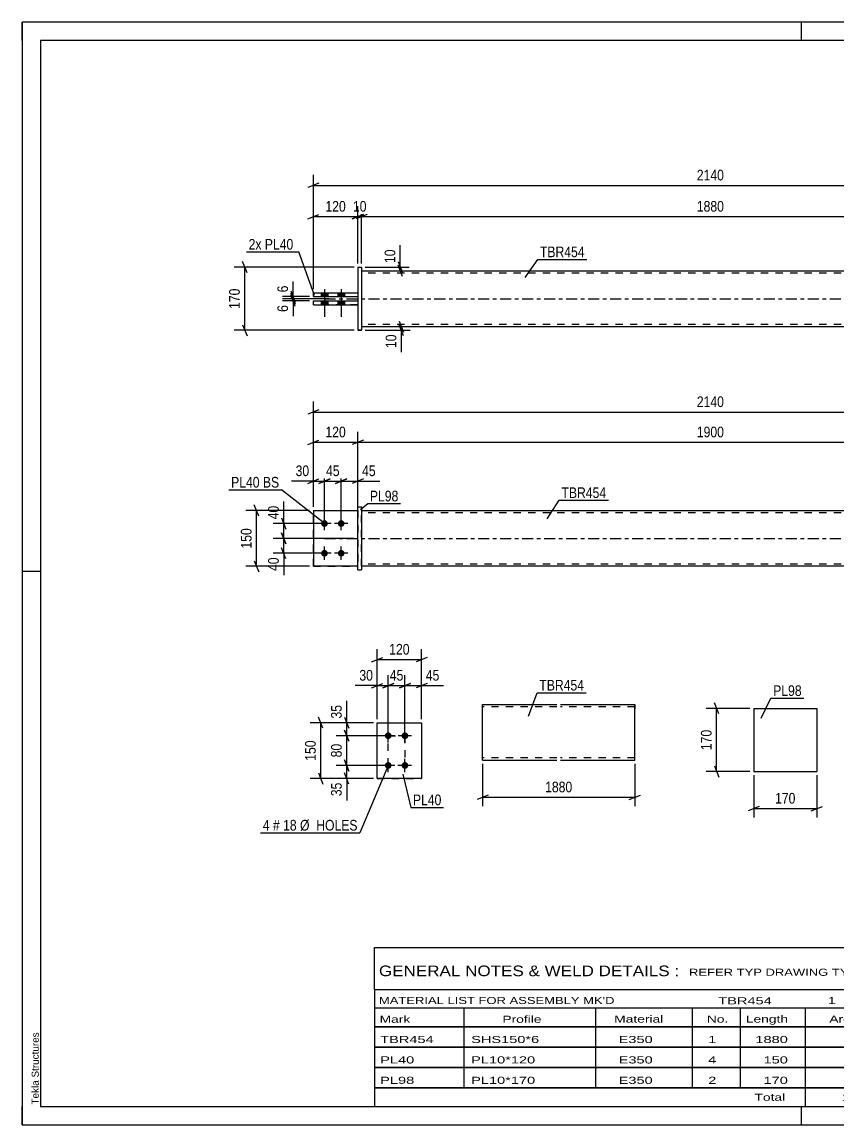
# Model space of a CAD drawing. Header units: millimetres. Extents: x 0 to 420, y 0 to 297.
# Drawn here: x 0 to 219.8, y 0 to 297 of the extents above; entities that cross this region are included whole.
import ezdxf

# ---------------------------------------------------------------- set-up
doc = ezdxf.new("R2010")
doc.units = ezdxf.units.MM
doc.linetypes.add('DXK_LINE_DOT2', pattern=[3.9198, 1.9599, -1.9599])
doc.linetypes.add('DXK_LINE_DOT3', pattern=[5.9187, 2.979, -0.9799, 0.9799, -0.9799])
doc.styles.add('Arial', font='ARIAL.TTF', dxfattribs={"height": 0.2})
doc.styles.add('Arial Narrow', font='ARIALN.TTF', dxfattribs={"height": 0.2})

# ---------------------------------------------------------------- blocks, each defined once
blk = doc.blocks.new('Unknown-580872413-1163')
at = {"color": 5, "linetype": 'Continuous'}
for p, q in [((420, 297), (0, 297)), ((0, 297), (0, 0)), ((0, 292), (0, 297)), ((210, 292), (210, 297)), ((415, 292), (5, 292)), ((5, 292), (5, 5)), ((5, 149), (0, 149)), ((0, 0), (0, 5)), ((5, 5), (415, 5)), ((210, 0), (210, 5)), ((0, 0), (420, 0))]:
    blk.add_line(p, q, dxfattribs=at)
at = {"color": 174, "linetype": 'Continuous', "style": 'Arial'}
blk.add_text('Tekla Structures', height=1.9102, rotation=90, dxfattribs=at).set_placement((4.5, 5.5))
blk = doc.blocks.new('Part-580872413-1796 - 1738')
at = {"color": 2, "linetype": 'Continuous'}
for p, q in [((78.48, 165.45), (90.48, 165.45)), ((78.48, 165.45), (78.48, 150.45)), ((90.48, 150.45), (78.48, 150.45)), ((78.48, 150.45), (78.48, 150.45))]:
    blk.add_line(p, q, dxfattribs=at)
at = {"color": 7, "linetype": 'DXK_LINE_DOT2'}
for p, q in [((78.48, 165.45), (90.48, 165.45)), ((90.48, 165.45), (90.48, 165.45)), ((90.48, 165.45), (90.48, 150.45)), ((78.48, 150.45), (90.48, 150.45))]:
    blk.add_line(p, q, dxfattribs=at)
blk = doc.blocks.new('Part-580872413-1791 - 1738')
at = {"color": 7, "linetype": 'DXK_LINE_DOT2'}
for p, q in [((78.48, 165.45), (90.48, 165.45)), ((78.48, 165.45), (90.48, 165.45)), ((78.48, 150.45), (78.48, 165.45)), ((90.48, 165.45), (90.48, 165.45)), ((90.48, 165.45), (90.48, 150.45)), ((78.48, 150.45), (90.48, 150.45)), ((90.48, 150.45), (78.48, 150.45)), ((78.48, 150.45), (78.48, 150.45))]:
    blk.add_line(p, q, dxfattribs=at)
blk = doc.blocks.new('Part-580872413-1801 - 1738')
at = {"color": 2, "linetype": 'Continuous'}
for p, q in [((90.48, 166.45), (91.48, 166.45)), ((90.48, 149.45), (90.48, 166.45)), ((91.48, 166.45), (91.48, 166.45)), ((91.48, 166.45), (91.48, 149.45)), ((90.48, 149.45), (91.48, 149.45))]:
    blk.add_line(p, q, dxfattribs=at)
at = {"color": 7, "linetype": 'DXK_LINE_DOT2'}
for p, q in [((90.48, 166.45), (91.48, 166.45)), ((90.48, 149.45), (91.48, 149.45))]:
    blk.add_line(p, q, dxfattribs=at)
blk = doc.blocks.new('Part-580872413-1806 - 1738')
at = {"color": 2, "linetype": 'Continuous'}
for p, q in [((91.48, 165.45), (279.44, 165.45)), ((279.44, 150.45), (91.48, 150.45))]:
    blk.add_line(p, q, dxfattribs=at)
at = {"color": 7, "linetype": 'DXK_LINE_DOT2'}
for p, q in [((91.48, 150.45), (91.48, 165.45)), ((279.44, 164.85), (91.48, 164.85)), ((279.44, 165.45), (279.44, 150.45)), ((279.44, 151.05), (91.48, 151.05))]:
    blk.add_line(p, q, dxfattribs=at)
at = {"color": 7, "linetype": 'DXK_LINE_DOT3'}
blk.add_line((81.48, 157.95), (289.44, 157.95), dxfattribs=at)
blk = doc.blocks.new('Bolt-580872413-1808 - 1738')
at = {"linetype": 'Continuous'}
for points in [[(81.48, 162.85), (81.67, 162.83), (81.84, 162.78), (82.01, 162.68), (82.15, 162.56), (82.26, 162.4), (82.33, 162.23), (82.37, 162.05), (82.37, 161.86), (82.33, 161.68), (82.26, 161.5), (82.15, 161.35), (82.01, 161.23), (81.84, 161.13), (81.67, 161.07), (81.48, 161.05), (81.29, 161.07), (81.11, 161.13), (80.95, 161.23), (80.81, 161.35), (80.7, 161.5), (80.62, 161.68), (80.58, 161.86), (80.58, 162.05), (80.62, 162.23), (80.7, 162.4), (80.81, 162.56), (80.95, 162.68), (81.11, 162.78), (81.29, 162.83)], [(85.98, 162.85), (86.17, 162.83), (86.34, 162.78), (86.51, 162.68), (86.65, 162.56), (86.76, 162.4), (86.83, 162.23), (86.87, 162.05), (86.87, 161.86), (86.83, 161.68), (86.76, 161.5), (86.65, 161.35), (86.51, 161.23), (86.34, 161.13), (86.17, 161.07), (85.98, 161.05), (85.79, 161.07), (85.61, 161.13), (85.45, 161.23), (85.31, 161.35), (85.2, 161.5), (85.12, 161.68), (85.08, 161.86), (85.08, 162.05), (85.12, 162.23), (85.2, 162.4), (85.31, 162.56), (85.45, 162.68), (85.61, 162.78), (85.79, 162.83)], [(81.48, 154.85), (81.67, 154.83), (81.84, 154.78), (82.01, 154.68), (82.15, 154.56), (82.26, 154.4), (82.33, 154.23), (82.37, 154.05), (82.37, 153.86), (82.33, 153.68), (82.26, 153.5), (82.15, 153.35), (82.01, 153.23), (81.84, 153.13), (81.67, 153.07), (81.48, 153.05), (81.29, 153.07), (81.11, 153.13), (80.95, 153.23), (80.81, 153.35), (80.7, 153.5), (80.62, 153.68), (80.58, 153.86), (80.58, 154.05), (80.62, 154.23), (80.7, 154.4), (80.81, 154.56), (80.95, 154.68), (81.11, 154.78), (81.29, 154.83)], [(85.98, 154.85), (86.17, 154.83), (86.34, 154.78), (86.51, 154.68), (86.65, 154.56), (86.76, 154.4), (86.83, 154.23), (86.87, 154.05), (86.87, 153.86), (86.83, 153.68), (86.76, 153.5), (86.65, 153.35), (86.51, 153.23), (86.34, 153.13), (86.17, 153.07), (85.98, 153.05), (85.79, 153.07), (85.61, 153.13), (85.45, 153.23), (85.31, 153.35), (85.2, 153.5), (85.12, 153.68), (85.08, 153.86), (85.08, 154.05), (85.12, 154.23), (85.2, 154.4), (85.31, 154.56), (85.45, 154.68), (85.61, 154.78), (85.79, 154.83)]]:
    blk.add_hatch(color=1, dxfattribs=at).paths.add_polyline_path(points)
at = {"color": 1, "linetype": 'Continuous'}
for p, q in [((81.48, 160.15), (81.48, 163.75)), ((85.98, 160.15), (85.98, 163.75)), ((83.28, 161.95), (79.68, 161.95)), ((87.78, 161.95), (84.18, 161.95)), ((81.48, 152.15), (81.48, 155.75)), ((85.98, 152.15), (85.98, 155.75)), ((83.28, 153.95), (79.68, 153.95)), ((87.78, 153.95), (84.18, 153.95))]:
    blk.add_line(p, q, dxfattribs=at)
blk = doc.blocks.new('Part-580872413-1398 - 1390')
at = {"color": 2, "linetype": 'Continuous'}
for p, q in [((90.48, 230.99), (91.48, 230.99)), ((90.48, 230.99), (90.48, 213.99)), ((91.48, 230.99), (91.48, 230.99)), ((91.48, 230.99), (91.48, 213.99)), ((91.48, 213.99), (90.48, 213.99)), ((90.48, 213.99), (90.48, 213.99))]:
    blk.add_line(p, q, dxfattribs=at)
at = {"color": 7, "linetype": 'DXK_LINE_DOT2'}
for p, q in [((90.48, 230.99), (91.48, 230.99)), ((91.48, 230.99), (91.48, 230.99)), ((90.48, 213.99), (91.48, 213.99))]:
    blk.add_line(p, q, dxfattribs=at)
blk = doc.blocks.new('Part-580872413-1424 - 1390')
at = {"color": 2, "linetype": 'Continuous'}
for p, q in [((78.48, 221.89), (90.48, 221.89)), ((78.48, 220.89), (78.48, 221.89)), ((78.48, 220.89), (90.48, 220.89)), ((78.48, 220.89), (78.48, 220.89))]:
    blk.add_line(p, q, dxfattribs=at)
at = {"color": 7, "linetype": 'DXK_LINE_DOT2'}
for p, q in [((78.48, 221.89), (90.48, 221.89)), ((90.48, 220.89), (78.48, 220.89)), ((90.48, 221.89), (90.48, 220.89))]:
    blk.add_line(p, q, dxfattribs=at)
blk = doc.blocks.new('Part-580872413-1429 - 1390')
at = {"color": 2, "linetype": 'Continuous'}
for p, q in [((78.48, 224.09), (90.48, 224.09)), ((78.48, 223.09), (78.48, 224.09)), ((78.48, 223.09), (90.48, 223.09)), ((78.48, 223.09), (78.48, 223.09))]:
    blk.add_line(p, q, dxfattribs=at)
at = {"color": 7, "linetype": 'DXK_LINE_DOT2'}
for p, q in [((78.48, 224.09), (90.48, 224.09)), ((78.48, 224.09), (78.48, 224.09)), ((78.48, 223.09), (90.48, 223.09)), ((90.48, 224.09), (90.48, 223.09))]:
    blk.add_line(p, q, dxfattribs=at)
blk = doc.blocks.new('Part-580872413-1450 - 1390')
at = {"color": 2, "linetype": 'Continuous'}
for p, q in [((91.48, 229.99), (279.44, 229.99)), ((91.48, 214.99), (279.44, 214.99))]:
    blk.add_line(p, q, dxfattribs=at)
at = {"color": 7, "linetype": 'DXK_LINE_DOT2'}
for p, q in [((91.48, 229.99), (91.48, 214.99)), ((279.44, 229.39), (91.48, 229.39)), ((279.44, 229.99), (279.44, 214.99)), ((279.44, 215.59), (91.48, 215.59))]:
    blk.add_line(p, q, dxfattribs=at)
at = {"color": 7, "linetype": 'DXK_LINE_DOT3'}
blk.add_line((81.48, 222.49), (289.44, 222.49), dxfattribs=at)
blk = doc.blocks.new('Bolt-580872413-1452 - 1390')
at = {"linetype": 'Continuous'}
for points in [[(80.58, 223.09), (82.38, 223.09), (82.38, 224.09), (80.58, 224.09)], [(80.58, 223.09), (82.38, 223.09), (82.38, 224.09), (80.58, 224.09)], [(85.08, 223.09), (86.88, 223.09), (86.88, 224.09), (85.08, 224.09)], [(85.08, 223.09), (86.88, 223.09), (86.88, 224.09), (85.08, 224.09)], [(80.58, 220.89), (82.38, 220.89), (82.38, 221.89), (80.58, 221.89)], [(80.58, 220.89), (82.38, 220.89), (82.38, 221.89), (80.58, 221.89)], [(85.08, 220.89), (86.88, 220.89), (86.88, 221.89), (85.08, 221.89)], [(85.08, 220.89), (86.88, 220.89), (86.88, 221.89), (85.08, 221.89)]]:
    blk.add_hatch(color=1, dxfattribs=at).paths.add_polyline_path(points)
at = {"color": 1, "linetype": 'Continuous'}
for p, q in [((80.58, 224.09), (80.58, 223.09)), ((80.58, 224.09), (80.58, 223.09)), ((81.48, 225.09), (81.48, 217.59)), ((81.48, 225.09), (81.48, 217.59)), ((82.38, 224.09), (82.38, 223.09)), ((82.38, 224.09), (82.38, 223.09)), ((85.08, 224.09), (85.08, 223.09)), ((85.08, 224.09), (85.08, 223.09)), ((85.98, 225.09), (85.98, 217.59)), ((85.98, 225.09), (85.98, 217.59)), ((86.88, 224.09), (86.88, 223.09)), ((86.88, 224.09), (86.88, 223.09)), ((80.58, 221.89), (80.58, 220.89)), ((80.58, 221.89), (80.58, 220.89)), ((82.38, 221.89), (82.38, 220.89)), ((82.38, 221.89), (82.38, 220.89)), ((85.08, 221.89), (85.08, 220.89)), ((85.08, 221.89), (85.08, 220.89)), ((86.88, 221.89), (86.88, 220.89)), ((86.88, 221.89), (86.88, 220.89))]:
    blk.add_line(p, q, dxfattribs=at)
blk = doc.blocks.new('Part-580872413-2130 - 2123')
at = {"color": 2, "linetype": 'Continuous'}
for p, q in [((95.66, 108.31), (107.66, 108.31)), ((95.66, 93.31), (95.66, 108.31)), ((107.66, 108.31), (107.66, 108.31)), ((107.66, 108.31), (107.66, 93.31)), ((107.66, 93.31), (95.66, 93.31)), ((95.66, 93.31), (95.66, 93.31))]:
    blk.add_line(p, q, dxfattribs=at)
at = {"color": 7, "linetype": 'DXK_LINE_DOT2'}
for p, q in [((95.66, 108.31), (107.66, 108.31)), ((95.66, 93.31), (107.66, 93.31)), ((95.66, 93.31), (95.66, 93.31))]:
    blk.add_line(p, q, dxfattribs=at)
blk = doc.blocks.new('Bolt-580872413-2163 - 2123')
at = {"linetype": 'Continuous'}
for points in [[(98.66, 103.91), (98.47, 103.93), (98.29, 103.99), (98.13, 104.09), (97.99, 104.21), (97.88, 104.36), (97.8, 104.54), (97.76, 104.72), (97.76, 104.91), (97.8, 105.09), (97.88, 105.26), (97.99, 105.42), (98.13, 105.54), (98.29, 105.64), (98.47, 105.69), (98.66, 105.71), (98.85, 105.69), (99.03, 105.64), (99.19, 105.54), (99.33, 105.42), (99.44, 105.26), (99.52, 105.09), (99.56, 104.91), (99.56, 104.72), (99.52, 104.54), (99.44, 104.36), (99.33, 104.21), (99.19, 104.09), (99.03, 103.99), (98.85, 103.93)], [(103.16, 103.91), (102.97, 103.93), (102.79, 103.99), (102.63, 104.09), (102.49, 104.21), (102.38, 104.36), (102.3, 104.54), (102.26, 104.72), (102.26, 104.91), (102.3, 105.09), (102.38, 105.26), (102.49, 105.42), (102.63, 105.54), (102.79, 105.64), (102.97, 105.69), (103.16, 105.71), (103.35, 105.69), (103.53, 105.64), (103.69, 105.54), (103.83, 105.42), (103.94, 105.26), (104.02, 105.09), (104.06, 104.91), (104.06, 104.72), (104.02, 104.54), (103.94, 104.36), (103.83, 104.21), (103.69, 104.09), (103.53, 103.99), (103.35, 103.93)], [(98.66, 95.91), (98.47, 95.93), (98.29, 95.99), (98.13, 96.09), (97.99, 96.21), (97.88, 96.36), (97.8, 96.54), (97.76, 96.72), (97.76, 96.91), (97.8, 97.09), (97.88, 97.26), (97.99, 97.42), (98.13, 97.54), (98.29, 97.64), (98.47, 97.69), (98.66, 97.71), (98.85, 97.69), (99.03, 97.64), (99.19, 97.54), (99.33, 97.42), (99.44, 97.26), (99.52, 97.09), (99.56, 96.91), (99.56, 96.72), (99.52, 96.54), (99.44, 96.36), (99.33, 96.21), (99.19, 96.09), (99.03, 95.99), (98.85, 95.93)], [(103.16, 95.91), (102.97, 95.93), (102.79, 95.99), (102.63, 96.09), (102.49, 96.21), (102.38, 96.36), (102.3, 96.54), (102.26, 96.72), (102.26, 96.91), (102.3, 97.09), (102.38, 97.26), (102.49, 97.42), (102.63, 97.54), (102.79, 97.64), (102.97, 97.69), (103.16, 97.71), (103.35, 97.69), (103.53, 97.64), (103.69, 97.54), (103.83, 97.42), (103.94, 97.26), (104.02, 97.09), (104.06, 96.91), (104.06, 96.72), (104.02, 96.54), (103.94, 96.36), (103.83, 96.21), (103.69, 96.09), (103.53, 95.99), (103.35, 95.93)]]:
    blk.add_hatch(color=1, dxfattribs=at).paths.add_polyline_path(points)
at = {"color": 1, "linetype": 'Continuous'}
for p, q in [((100.46, 104.81), (96.86, 104.81)), ((98.66, 103.01), (98.66, 106.61)), ((104.96, 104.81), (101.36, 104.81)), ((103.16, 103.01), (103.16, 106.61)), ((98.66, 95.01), (98.66, 98.61)), ((103.16, 95.01), (103.16, 98.61)), ((100.46, 96.81), (96.86, 96.81)), ((104.96, 96.81), (101.36, 96.81))]:
    blk.add_line(p, q, dxfattribs=at)
blk = doc.blocks.new('Part-580872413-2294 - 2288')
at = {"color": 2, "linetype": 'Continuous'}
for p, q in [((197.12, 112.19), (197.12, 95.19)), ((197.12, 112.19), (214.12, 112.19)), ((214.12, 112.19), (214.12, 95.19)), ((197.12, 95.19), (214.12, 95.19))]:
    blk.add_line(p, q, dxfattribs=at)
blk = doc.blocks.new('Part-580872413-2320 - 2313')
at = {"color": 2, "linetype": 'Continuous'}
for p, q in [((124.08, 98.32), (124.08, 113.23)), ((124.08, 113.23), (144.08, 113.23)), ((145.08, 113.23), (165.08, 113.23)), ((165.08, 113.23), (165.08, 113.14)), ((165.08, 113.14), (165.08, 112.03)), ((165.08, 98.23), (165.08, 112.03)), ((124.08, 98.23), (124.08, 98.32)), ((124.08, 98.23), (144.08, 98.23)), ((145.08, 98.23), (165.08, 98.23))]:
    blk.add_line(p, q, dxfattribs=at)
at = {"color": 7, "linetype": 'DXK_LINE_DOT2'}
for p, q in [((165.08, 112.03), (165.08, 112.88)), ((144.08, 112.63), (124.08, 112.63)), ((165.08, 112.63), (145.08, 112.63)), ((124.08, 98.83), (124.08, 98.88)), ((144.08, 98.83), (124.08, 98.83)), ((165.08, 98.83), (145.08, 98.83)), ((165.08, 98.83), (165.08, 98.88))]:
    blk.add_line(p, q, dxfattribs=at)
blk = doc.blocks.new('Rectangle-580872413-2273 - 2123')
at = {"color": 1, "linetype": 'DXK_LINE_DOT2'}
blk.add_lwpolyline([(98.66, 104.81), (103.16, 104.81), (103.16, 96.81), (98.66, 96.81), (98.66, 104.81)], close=True, dxfattribs=at)
blk = doc.blocks.new('StraightDimension-580872413-1914 - 1738')
at = {"color": 7, "linetype": 'Continuous'}
for p, q in [((91.98, 184.43), (88.98, 183.23)), ((90.48, 158.95), (90.48, 186.68)), ((278.94, 183.23), (281.94, 184.43)), ((280.44, 166.45), (280.44, 186.68)), ((90.48, 183.83), (280.44, 183.83))]:
    blk.add_line(p, q, dxfattribs=at)
at = {"color": 0}
blk.add_wipeout([(189.72, 184.58), (189.72, 188.78), (181.2, 188.78), (181.2, 184.58)], dxfattribs=at)
at = {"color": 3, "style": 'Arial Narrow'}
blk.add_text('1900', height=2.863, dxfattribs=at).set_placement((181.8, 185.18))
blk = doc.blocks.new('StraightDimension-580872413-1929 - 1738')
at = {"color": 7, "linetype": 'Continuous'}
for p, q in [((76.98, 183.23), (79.98, 184.43)), ((78.48, 166.45), (78.48, 186.68)), ((91.98, 184.43), (88.98, 183.23)), ((90.48, 158.95), (90.48, 186.68)), ((78.48, 183.83), (90.48, 183.83))]:
    blk.add_line(p, q, dxfattribs=at)
at = {"color": 0}
blk.add_wipeout([(87.82, 184.58), (87.82, 188.78), (81.14, 188.78), (81.14, 184.58)], dxfattribs=at)
at = {"color": 3, "style": 'Arial Narrow'}
blk.add_text('120', height=2.863, dxfattribs=at).set_placement((81.74, 185.18))
blk = doc.blocks.new('StraightDimension-580872413-2000 - 1738')
at = {"color": 7, "linetype": 'Continuous'}
for p, q in [((69.91, 163.45), (71.11, 160.45)), ((80.48, 161.95), (67.66, 161.95)), ((70.51, 157.95), (70.51, 161.95)), ((89.48, 157.95), (67.66, 157.95)), ((71.11, 156.45), (69.91, 159.45))]:
    blk.add_line(p, q, dxfattribs=at)
at = {"color": 0}
blk.add_wipeout([(69.76, 167.34), (65.56, 167.34), (65.56, 162.48), (69.76, 162.48)], dxfattribs=at)
at = {"color": 7, "linetype": 'Continuous'}
blk.add_line((70.51, 161.95), (70.51, 167.86), dxfattribs=at)
blk.add_line((70.51, 161.95), (70.51, 167.86), dxfattribs=at)
at = {"color": 3, "style": 'Arial Narrow'}
blk.add_text('40', height=2.863, rotation=90.0002, dxfattribs=at).set_placement((69.16, 163.08))
blk = doc.blocks.new('StraightDimension-580872413-1974 - 1738')
at = {"color": 7, "linetype": 'Continuous'}
for p, q in [((85.98, 162.95), (85.98, 176.23)), ((90.48, 166.45), (90.48, 176.23)), ((84.48, 172.78), (87.48, 173.98)), ((85.98, 173.38), (90.48, 173.38)), ((91.98, 173.98), (88.98, 172.78))]:
    blk.add_line(p, q, dxfattribs=at)
at = {"color": 0}
blk.add_wipeout([(95.86, 174.13), (95.86, 178.33), (91, 178.33), (91, 174.13)], dxfattribs=at)
at = {"color": 7, "linetype": 'Continuous'}
blk.add_line((90.48, 173.38), (96.38, 173.38), dxfattribs=at)
blk.add_line((90.48, 173.38), (96.38, 173.38), dxfattribs=at)
at = {"color": 3, "style": 'Arial Narrow'}
blk.add_text('45', height=2.863, dxfattribs=at).set_placement((91.6, 174.73))
blk = doc.blocks.new('StraightDimension-580872413-1856 - 1738')
at = {"color": 7, "linetype": 'Continuous'}
for p, q in [((78.48, 166.45), (78.48, 194.83)), ((292.44, 166.45), (292.44, 194.83)), ((79.98, 192.58), (76.98, 191.38)), ((78.48, 191.98), (292.44, 191.98)), ((290.94, 191.38), (293.94, 192.58))]:
    blk.add_line(p, q, dxfattribs=at)
at = {"color": 0}
blk.add_wipeout([(189.72, 192.73), (189.72, 196.93), (181.2, 196.93), (181.2, 192.73)], dxfattribs=at)
at = {"color": 3, "style": 'Arial Narrow'}
blk.add_text('2140', height=2.863, dxfattribs=at).set_placement((181.8, 193.33))
blk = doc.blocks.new('StraightDimension-580872413-1945 - 1738')
at = {"color": 7, "linetype": 'Continuous'}
for p, q in [((78.48, 166.45), (78.48, 176.23)), ((81.48, 162.95), (81.48, 176.23)), ((76.98, 172.78), (79.98, 173.98)), ((78.48, 173.38), (81.48, 173.38)), ((82.98, 173.98), (79.98, 172.78))]:
    blk.add_line(p, q, dxfattribs=at)
at = {"color": 0}
blk.add_wipeout([(77.95, 174.13), (77.95, 178.33), (73.1, 178.33), (73.1, 174.13)], dxfattribs=at)
at = {"color": 7, "linetype": 'Continuous'}
blk.add_line((78.48, 173.38), (72.57, 173.38), dxfattribs=at)
blk.add_line((78.48, 173.38), (72.57, 173.38), dxfattribs=at)
at = {"color": 3, "style": 'Arial Narrow'}
blk.add_text('30', height=2.863, dxfattribs=at).set_placement((73.7, 174.73))
blk = doc.blocks.new('StraightDimension-580872413-1961 - 1738')
at = {"color": 7, "linetype": 'Continuous'}
for p, q in [((81.48, 162.95), (81.48, 176.23)), ((85.98, 162.95), (85.98, 176.23)), ((79.98, 172.78), (82.98, 173.98)), ((81.48, 173.38), (85.98, 173.38)), ((87.48, 173.98), (84.48, 172.78))]:
    blk.add_line(p, q, dxfattribs=at)
at = {"color": 0}
blk.add_wipeout([(86.16, 174.13), (86.16, 178.33), (81.3, 178.33), (81.3, 174.13)], dxfattribs=at)
at = {"color": 3, "style": 'Arial Narrow'}
blk.add_text('45', height=2.863, dxfattribs=at).set_placement((81.9, 174.73))
blk = doc.blocks.new('StraightDimension-580872413-1991 - 1738')
at = {"color": 7, "linetype": 'Continuous'}
for p, q in [((89.48, 157.95), (67.66, 157.95)), ((69.91, 159.45), (71.11, 156.45)), ((70.51, 153.95), (70.51, 157.95)), ((71.11, 152.45), (69.91, 155.45)), ((80.48, 153.95), (67.66, 153.95))]:
    blk.add_line(p, q, dxfattribs=at)
at = {"color": 0}
blk.add_wipeout([(69.76, 153.43), (65.56, 153.43), (65.56, 148.57), (69.76, 148.57)], dxfattribs=at)
at = {"color": 7, "linetype": 'Continuous'}
blk.add_line((70.51, 153.95), (70.51, 148.05), dxfattribs=at)
blk.add_line((70.51, 153.95), (70.51, 148.05), dxfattribs=at)
at = {"color": 3, "style": 'Arial Narrow'}
blk.add_text('40', height=2.863, rotation=90.0002, dxfattribs=at).set_placement((69.16, 149.17))
blk = doc.blocks.new('StraightDimension-580872413-2010 - 1738')
at = {"color": 7, "linetype": 'Continuous'}
for p, q in [((63.78, 163.95), (62.58, 166.95)), ((77.48, 165.45), (60.33, 165.45)), ((63.18, 150.45), (63.18, 165.45)), ((62.58, 151.95), (63.78, 148.95)), ((77.48, 150.45), (60.33, 150.45))]:
    blk.add_line(p, q, dxfattribs=at)
at = {"color": 0}
blk.add_wipeout([(62.43, 161.3), (58.23, 161.3), (58.23, 154.61), (62.43, 154.61)], dxfattribs=at)
at = {"color": 3, "style": 'Arial Narrow'}
blk.add_text('150', height=2.863, rotation=90.0002, dxfattribs=at).set_placement((61.83, 155.21))
blk = doc.blocks.new('StraightDimension-580872413-1691 - 1390')
at = {"color": 7, "linetype": 'Continuous'}
for p, q in [((72.4, 223.99), (73.6, 220.99)), ((73.6, 220.39), (72.4, 223.39)), ((82.73, 222.49), (70.15, 222.49)), ((77.48, 221.89), (70.15, 221.89)), ((73, 221.89), (73, 222.49))]:
    blk.add_line(p, q, dxfattribs=at)
at = {"color": 0}
blk.add_wipeout([(72.25, 221.36), (68.05, 221.36), (68.05, 218.34), (72.25, 218.34)], dxfattribs=at)
at = {"color": 7, "linetype": 'Continuous'}
blk.add_line((73, 221.89), (73, 217.81), dxfattribs=at)
blk.add_line((73, 221.89), (73, 217.81), dxfattribs=at)
at = {"color": 3, "style": 'Arial Narrow'}
blk.add_text('6', height=2.86, rotation=90.0002, dxfattribs=at).set_placement((71.65, 218.94))
blk = doc.blocks.new('StraightDimension-580872413-1567 - 1390')
at = {"color": 7, "linetype": 'Continuous'}
for p, q in [((78.48, 225.09), (78.48, 255.86)), ((292.44, 225.09), (292.44, 255.86)), ((79.98, 253.61), (76.98, 252.41)), ((78.48, 253.01), (292.44, 253.01)), ((290.94, 252.41), (293.94, 253.61))]:
    blk.add_line(p, q, dxfattribs=at)
at = {"color": 0}
blk.add_wipeout([(189.72, 253.76), (189.72, 257.96), (181.2, 257.96), (181.2, 253.76)], dxfattribs=at)
at = {"color": 3, "style": 'Arial Narrow'}
blk.add_text('2140', height=2.863, dxfattribs=at).set_placement((181.8, 254.36))
blk = doc.blocks.new('StraightDimension-580872413-1588 - 1390')
at = {"color": 7, "linetype": 'Continuous'}
for p, q in [((91.48, 231.99), (91.48, 247.45)), ((279.44, 231.99), (279.44, 247.45)), ((92.98, 245.2), (89.98, 244)), ((91.48, 244.6), (279.44, 244.6)), ((277.94, 244), (280.94, 245.2))]:
    blk.add_line(p, q, dxfattribs=at)
at = {"color": 0}
blk.add_wipeout([(189.72, 245.35), (189.72, 249.55), (181.2, 249.55), (181.2, 245.35)], dxfattribs=at)
at = {"color": 3, "style": 'Arial Narrow'}
blk.add_text('1880', height=2.863, dxfattribs=at).set_placement((181.8, 245.95))
blk = doc.blocks.new('StraightDimension-580872413-1598 - 1390')
at = {"color": 7, "linetype": 'Continuous'}
for p, q in [((90.48, 231.99), (90.48, 247.45)), ((91.48, 231.99), (91.48, 247.45)), ((88.98, 244), (91.98, 245.2)), ((92.98, 245.2), (89.98, 244)), ((90.48, 244.6), (91.48, 244.6))]:
    blk.add_line(p, q, dxfattribs=at)
at = {"color": 0}
blk.add_wipeout([(93.41, 245.35), (93.41, 249.55), (88.55, 249.55), (88.55, 245.35)], dxfattribs=at)
at = {"color": 3, "style": 'Arial Narrow'}
blk.add_text('10', height=2.863, dxfattribs=at).set_placement((89.15, 245.95))
blk = doc.blocks.new('StraightDimension-580872413-1608 - 1390')
at = {"color": 7, "linetype": 'Continuous'}
for p, q in [((78.48, 225.09), (78.48, 247.45)), ((90.48, 231.99), (90.48, 247.45)), ((76.98, 244), (79.98, 245.2)), ((78.48, 244.6), (90.48, 244.6)), ((91.98, 245.2), (88.98, 244))]:
    blk.add_line(p, q, dxfattribs=at)
at = {"color": 0}
blk.add_wipeout([(87.82, 245.35), (87.82, 249.55), (81.14, 249.55), (81.14, 245.35)], dxfattribs=at)
at = {"color": 3, "style": 'Arial Narrow'}
blk.add_text('120', height=2.863, dxfattribs=at).set_placement((81.74, 245.95))
blk = doc.blocks.new('StraightDimension-580872413-1629 - 1390')
at = {"color": 7, "linetype": 'Continuous'}
for p, q in [((92.48, 214.99), (104.58, 214.99)), ((92.48, 213.99), (104.58, 213.99)), ((101.58, 216.49), (102.78, 213.49)), ((102.78, 212.49), (101.58, 215.49)), ((102.18, 213.99), (102.18, 214.99))]:
    blk.add_line(p, q, dxfattribs=at)
at = {"color": 0}
blk.add_wipeout([(101.43, 213.46), (97.23, 213.46), (97.23, 208.61), (101.43, 208.61)], dxfattribs=at)
at = {"color": 7, "linetype": 'Continuous'}
blk.add_line((102.18, 213.99), (102.18, 208.08), dxfattribs=at)
blk.add_line((102.18, 213.99), (102.18, 208.08), dxfattribs=at)
at = {"color": 3, "style": 'Arial Narrow'}
blk.add_text('10', height=2.863, rotation=90.0002, dxfattribs=at).set_placement((100.83, 209.21))
blk = doc.blocks.new('StraightDimension-580872413-1639 - 1390')
at = {"color": 7, "linetype": 'Continuous'}
for p, q in [((101.3, 232.49), (102.5, 229.49)), ((92.48, 230.99), (104.3, 230.99)), ((92.48, 229.99), (104.3, 229.99)), ((102.5, 228.49), (101.3, 231.49)), ((101.9, 229.99), (101.9, 230.99))]:
    blk.add_line(p, q, dxfattribs=at)
at = {"color": 0}
blk.add_wipeout([(101.15, 236.37), (96.95, 236.37), (96.95, 231.51), (101.15, 231.51)], dxfattribs=at)
at = {"color": 7, "linetype": 'Continuous'}
blk.add_line((101.9, 230.99), (101.9, 236.89), dxfattribs=at)
blk.add_line((101.9, 230.99), (101.9, 236.89), dxfattribs=at)
at = {"color": 3, "style": 'Arial Narrow'}
blk.add_text('10', height=2.863, rotation=90.0002, dxfattribs=at).set_placement((100.55, 232.11))
blk = doc.blocks.new('StraightDimension-580872413-1670 - 1390')
at = {"color": 7, "linetype": 'Continuous'}
for p, q in [((60.61, 229.49), (59.41, 232.49)), ((89.48, 230.99), (57.16, 230.99)), ((60.01, 213.99), (60.01, 230.99)), ((89.48, 213.99), (57.16, 213.99)), ((59.41, 215.49), (60.61, 212.49))]:
    blk.add_line(p, q, dxfattribs=at)
at = {"color": 0}
blk.add_wipeout([(59.26, 225.83), (55.06, 225.83), (55.06, 219.15), (59.26, 219.15)], dxfattribs=at)
at = {"color": 3, "style": 'Arial Narrow'}
blk.add_text('170', height=2.863, rotation=90.0002, dxfattribs=at).set_placement((58.66, 219.75))
blk = doc.blocks.new('StraightDimension-580872413-1681 - 1390')
at = {"color": 7, "linetype": 'Continuous'}
for p, q in [((77.48, 223.09), (70.15, 223.09)), ((72.4, 224.59), (73.6, 221.59)), ((73.6, 220.99), (72.4, 223.99)), ((73, 222.49), (73, 223.09)), ((82.73, 222.49), (70.15, 222.49))]:
    blk.add_line(p, q, dxfattribs=at)
at = {"color": 0}
blk.add_wipeout([(72.25, 226.64), (68.05, 226.64), (68.05, 223.61), (72.25, 223.61)], dxfattribs=at)
at = {"color": 7, "linetype": 'Continuous'}
blk.add_line((73, 223.09), (73, 227.17), dxfattribs=at)
blk.add_line((73, 223.09), (73, 227.17), dxfattribs=at)
at = {"color": 3, "style": 'Arial Narrow'}
blk.add_text('6', height=2.86, rotation=90.0002, dxfattribs=at).set_placement((71.65, 224.21))
blk = doc.blocks.new('StraightDimension-580872413-2166 - 2123')
at = {"color": 7, "linetype": 'Continuous'}
for p, q in [((95.66, 109.31), (95.66, 128.16)), ((107.66, 109.31), (107.66, 128.16)), ((94.16, 124.71), (97.16, 125.91)), ((95.66, 125.31), (107.66, 125.31)), ((109.16, 125.91), (106.16, 124.71))]:
    blk.add_line(p, q, dxfattribs=at)
at = {"color": 0}
blk.add_wipeout([(105, 126.06), (105, 130.26), (98.32, 130.26), (98.32, 126.06)], dxfattribs=at)
at = {"color": 3, "style": 'Arial Narrow'}
blk.add_text('120', height=2.863, dxfattribs=at).set_placement((98.92, 126.66))
blk = doc.blocks.new('StraightDimension-580872413-2183 - 2123')
at = {"color": 7, "linetype": 'Continuous'}
for p, q in [((97.16, 117.71), (100.16, 118.91)), ((98.66, 105.81), (98.66, 121.16)), ((104.66, 118.91), (101.66, 117.71)), ((103.16, 105.81), (103.16, 121.16)), ((98.66, 118.31), (103.16, 118.31))]:
    blk.add_line(p, q, dxfattribs=at)
at = {"color": 0}
blk.add_wipeout([(103.34, 119.06), (103.34, 123.26), (98.48, 123.26), (98.48, 119.06)], dxfattribs=at)
at = {"color": 3, "style": 'Arial Narrow'}
blk.add_text('45', height=2.863, dxfattribs=at).set_placement((99.08, 119.66))
blk = doc.blocks.new('StraightDimension-580872413-2193 - 2123')
at = {"color": 7, "linetype": 'Continuous'}
for p, q in [((94.16, 117.71), (97.16, 118.91)), ((95.66, 109.31), (95.66, 121.16)), ((100.16, 118.91), (97.16, 117.71)), ((98.66, 105.81), (98.66, 121.16)), ((95.66, 118.31), (98.66, 118.31))]:
    blk.add_line(p, q, dxfattribs=at)
at = {"color": 0}
blk.add_wipeout([(95.13, 119.06), (95.13, 123.26), (90.28, 123.26), (90.28, 119.06)], dxfattribs=at)
at = {"color": 7, "linetype": 'Continuous'}
blk.add_line((95.66, 118.31), (89.75, 118.31), dxfattribs=at)
blk.add_line((95.66, 118.31), (89.75, 118.31), dxfattribs=at)
at = {"color": 3, "style": 'Arial Narrow'}
blk.add_text('30', height=2.863, dxfattribs=at).set_placement((90.88, 119.66))
blk = doc.blocks.new('StraightDimension-580872413-2206 - 2123')
at = {"color": 7, "linetype": 'Continuous'}
for p, q in [((101.66, 117.71), (104.66, 118.91)), ((103.16, 105.81), (103.16, 121.16)), ((109.16, 118.91), (106.16, 117.71)), ((107.66, 109.31), (107.66, 121.16)), ((103.16, 118.31), (107.66, 118.31))]:
    blk.add_line(p, q, dxfattribs=at)
at = {"color": 0}
blk.add_wipeout([(113.04, 119.06), (113.04, 123.26), (108.18, 123.26), (108.18, 119.06)], dxfattribs=at)
at = {"color": 7, "linetype": 'Continuous'}
blk.add_line((107.66, 118.31), (113.57, 118.31), dxfattribs=at)
blk.add_line((107.66, 118.31), (113.57, 118.31), dxfattribs=at)
at = {"color": 3, "style": 'Arial Narrow'}
blk.add_text('45', height=2.863, dxfattribs=at).set_placement((108.78, 119.66))
blk = doc.blocks.new('StraightDimension-580872413-2220 - 2123')
at = {"color": 7, "linetype": 'Continuous'}
for p, q in [((94.66, 108.31), (77.62, 108.31)), ((81.07, 106.81), (79.87, 109.81)), ((80.47, 93.31), (80.47, 108.31)), ((94.66, 93.31), (77.62, 93.31)), ((79.87, 94.81), (81.07, 91.81))]:
    blk.add_line(p, q, dxfattribs=at)
at = {"color": 0}
blk.add_wipeout([(79.72, 104.16), (75.52, 104.16), (75.52, 97.47), (79.72, 97.47)], dxfattribs=at)
at = {"color": 3, "style": 'Arial Narrow'}
blk.add_text('150', height=2.863, rotation=90.0002, dxfattribs=at).set_placement((79.12, 98.07))
blk = doc.blocks.new('StraightDimension-580872413-2237 - 2123')
at = {"color": 7, "linetype": 'Continuous'}
for p, q in [((86.87, 98.31), (88.07, 95.31)), ((97.66, 96.81), (84.62, 96.81)), ((87.47, 93.31), (87.47, 96.81)), ((94.66, 93.31), (84.62, 93.31)), ((88.07, 91.81), (86.87, 94.81))]:
    blk.add_line(p, q, dxfattribs=at)
at = {"color": 0}
blk.add_wipeout([(86.72, 92.79), (82.52, 92.79), (82.52, 87.93), (86.72, 87.93)], dxfattribs=at)
at = {"color": 7, "linetype": 'Continuous'}
blk.add_line((87.47, 93.31), (87.47, 87.41), dxfattribs=at)
blk.add_line((87.47, 93.31), (87.47, 87.41), dxfattribs=at)
at = {"color": 3, "style": 'Arial Narrow'}
blk.add_text('35', height=2.863, rotation=90.0002, dxfattribs=at).set_placement((86.12, 88.53))
blk = doc.blocks.new('StraightDimension-580872413-2250 - 2123')
at = {"color": 7, "linetype": 'Continuous'}
for p, q in [((94.66, 108.31), (84.62, 108.31)), ((86.87, 109.81), (88.07, 106.81)), ((87.47, 104.81), (87.47, 108.31)), ((97.66, 104.81), (84.62, 104.81)), ((88.07, 103.31), (86.87, 106.31))]:
    blk.add_line(p, q, dxfattribs=at)
at = {"color": 0}
blk.add_wipeout([(86.72, 113.7), (82.52, 113.7), (82.52, 108.84), (86.72, 108.84)], dxfattribs=at)
at = {"color": 7, "linetype": 'Continuous'}
blk.add_line((87.47, 108.31), (87.47, 114.22), dxfattribs=at)
blk.add_line((87.47, 108.31), (87.47, 114.22), dxfattribs=at)
at = {"color": 3, "style": 'Arial Narrow'}
blk.add_text('35', height=2.863, rotation=90.0002, dxfattribs=at).set_placement((86.12, 109.44))
blk = doc.blocks.new('StraightDimension-580872413-2263 - 2123')
at = {"color": 7, "linetype": 'Continuous'}
for p, q in [((97.66, 104.81), (84.62, 104.81)), ((86.87, 106.31), (88.07, 103.31)), ((87.47, 96.81), (87.47, 104.81)), ((88.07, 95.31), (86.87, 98.31)), ((97.66, 96.81), (84.62, 96.81))]:
    blk.add_line(p, q, dxfattribs=at)
at = {"color": 0}
blk.add_wipeout([(86.72, 103.24), (82.52, 103.24), (82.52, 98.39), (86.72, 98.39)], dxfattribs=at)
at = {"color": 3, "style": 'Arial Narrow'}
blk.add_text('80', height=2.863, rotation=90.0002, dxfattribs=at).set_placement((86.12, 98.99))
blk = doc.blocks.new('StraightDimension-580872413-2305 - 2288')
at = {"color": 7, "linetype": 'Continuous'}
for p, q in [((197.12, 94.19), (197.12, 82.79)), ((214.12, 94.19), (214.12, 82.79)), ((198.62, 85.79), (195.62, 84.59)), ((197.12, 85.19), (214.12, 85.19)), ((212.62, 84.59), (215.62, 85.79))]:
    blk.add_line(p, q, dxfattribs=at)
at = {"color": 0}
blk.add_wipeout([(208.96, 85.94), (208.96, 90.14), (202.28, 90.14), (202.28, 85.94)], dxfattribs=at)
at = {"color": 3, "style": 'Arial Narrow'}
blk.add_text('170', height=2.863, dxfattribs=at).set_placement((202.88, 86.54))
blk = doc.blocks.new('StraightDimension-580872413-2296 - 2288')
at = {"color": 7, "linetype": 'Continuous'}
for p, q in [((187.72, 110.69), (186.52, 113.69)), ((196.12, 112.19), (184.27, 112.19)), ((187.12, 95.19), (187.12, 112.19)), ((196.12, 95.19), (184.27, 95.19)), ((186.52, 96.69), (187.72, 93.69))]:
    blk.add_line(p, q, dxfattribs=at)
at = {"color": 0}
blk.add_wipeout([(186.37, 107.03), (182.17, 107.03), (182.17, 100.34), (186.37, 100.34)], dxfattribs=at)
at = {"color": 3, "style": 'Arial Narrow'}
blk.add_text('170', height=2.863, rotation=90.0002, dxfattribs=at).set_placement((185.77, 100.94))
blk = doc.blocks.new('StraightDimension-580872413-2325 - 2313')
at = {"color": 7, "linetype": 'Continuous'}
for p, q in [((124.08, 97.23), (124.08, 85.83)), ((165.08, 97.23), (165.08, 85.83)), ((125.58, 88.83), (122.58, 87.63)), ((124.08, 88.23), (165.08, 88.23)), ((163.58, 87.63), (166.58, 88.83))]:
    blk.add_line(p, q, dxfattribs=at)
at = {"color": 0}
blk.add_wipeout([(148.84, 88.98), (148.84, 93.18), (140.33, 93.18), (140.33, 88.98)], dxfattribs=at)
at = {"color": 3, "style": 'Arial Narrow'}
blk.add_text('1880', height=2.863, dxfattribs=at).set_placement((140.93, 89.58))
blk = doc.blocks.new('Unknown-580872413-3691')
at = {"color": 7, "linetype": 'Continuous'}
for p, q in [((95, 47.75), (255, 47.75)), ((95, 36.5), (95, 47.75)), ((255, 47.75), (255, 36.5)), ((95, 36.5), (255, 36.5)), ((95, 36.5), (95, 31.5)), ((255, 36.5), (255, 31.5)), ((95, 31.5), (255, 31.5)), ((95, 31.5), (95, 26.5)), ((119, 31.5), (119, 26.5)), ((154.5, 31.5), (154.5, 26.5)), ((180.5, 31.5), (180.5, 26.5)), ((193.5, 31.5), (193.5, 26.5)), ((211, 31.5), (211, 26.5)), ((233, 31.5), (233, 26.5)), ((255, 31.5), (255, 26.5)), ((95, 26.5), (255, 26.5)), ((95, 26.45), (95, 21.05)), ((95, 26.45), (255, 26.45)), ((119, 26.5), (119, 21)), ((154.5, 26.5), (154.5, 21)), ((180.5, 26.5), (180.5, 21)), ((193.5, 26.5), (193.5, 21)), ((211, 26.5), (211, 21)), ((233, 26.5), (233, 21)), ((255, 26.45), (255, 21.05)), ((95, 21.05), (255, 21.05)), ((95, 20.95), (95, 15.55)), ((95, 20.95), (255, 20.95)), ((119, 21), (119, 15.5)), ((154.5, 21), (154.5, 15.5)), ((180.5, 21), (180.5, 15.5)), ((193.5, 21), (193.5, 15.5)), ((211, 21), (211, 15.5)), ((233, 21), (233, 15.5)), ((255, 20.95), (255, 15.55)), ((95, 15.55), (255, 15.55)), ((95, 15.45), (95, 10.05)), ((95, 15.45), (255, 15.45)), ((119, 15.5), (119, 10)), ((154.5, 15.5), (154.5, 10)), ((180.5, 15.5), (180.5, 10)), ((193.5, 15.5), (193.5, 10)), ((211, 15.5), (211, 10)), ((233, 15.5), (233, 10)), ((255, 15.45), (255, 10.05)), ((95, 10.05), (255, 10.05)), ((95, 10), (255, 10)), ((95, 10), (95, 5)), ((211, 10), (211, 5)), ((233, 10), (233, 5)), ((255, 10), (255, 5)), ((95, 5), (255, 5))]:
    blk.add_line(p, q, dxfattribs=at)
at = {"color": 7, "style": 'Arial Narrow'}
for s, height, width, p in [('GENERAL NOTES & WELD DETAILS :', 2.8633, 1.4, (96.15, 40.06)), ('REFER TYP DRAWING TYP-01', 1.9089, 1.6, (179.7, 40.16)), ("MATERIAL LIST FOR ASSEMBLY MK'D", 1.9089, 1.6, (96.15, 32.56)), ('TBR454', 1.909, 1.794707, (187.59, 32.47)), ('1', 1.91, 1.794707, (217.08, 32.56)), ('No. Required', 1.9089, 1.6, (226.41, 32.56)), ('Mark', 1.909, 1.7, (96.34, 27.5)), ('Profile', 1.909, 1.7, (129.41, 27.5)), ('Material', 1.909, 1.7, (159.54, 27.56)), ('No.', 1.909, 1.7, (184.5, 27.56)), ('Length', 1.909, 1.7, (195, 27.56)), ('Area', 1.909, 1.7, (217.5, 27.56)), ('Weight', 1.909, 1.7, (237, 27.56))]:
    blk.add_text(s, height=height, dxfattribs=dict(at, width=width)).set_placement(p)
at = {"color": 7, "linetype": 'Continuous', "style": 'Arial Narrow'}
for s, height, width, p in [('TBR454', 1.909, 1.794707, (96.5, 22.06)), ('SHS150*6', 1.909, 1.794707, (121, 22.06)), ('E350', 1.909, 1.794707, (160.74, 22.06)), ('1', 1.91, 1.794707, (184.86, 22.06)), ('1880', 1.909, 1.794707, (197.58, 22.06)), ('1.1', 1.909, 1.794707, (221.32, 22.06)), ('51.0', 1.909, 1.794707, (240.14, 22.06)), ('PL40', 1.909, 1.794707, (96.5, 16.56)), ('PL10*120', 1.909, 1.794707, (121, 16.56)), ('E350', 1.909, 1.794707, (160.74, 16.56)), ('4', 1.91, 1.794707, (184.86, 16.56)), ('150', 1.909, 1.794707, (199.77, 16.56)), ('0.0', 1.909, 1.794707, (221.32, 16.56)), ('5.7', 1.909, 1.794707, (242.33, 16.56)), ('PL98', 1.909, 1.794707, (96.5, 11.06)), ('PL10*170', 1.909, 1.794707, (121, 11.06)), ('E350', 1.909, 1.794707, (160.74, 11.06)), ('2', 1.91, 1.794707, (184.86, 11.06)), ('170', 1.909, 1.794707, (199.77, 11.06)), ('0.1', 1.909, 1.794707, (221.32, 11.06)), ('4.5', 1.909, 1.794707, (242.33, 11.06)), ('Total', 1.909, 1.7, (197.33, 6.5)), ('1.4', 1.909, 1.794707, (220.83, 6.5)), ('61.2', 1.909, 1.794707, (240.14, 6.5))]:
    blk.add_text(s, height=height, dxfattribs=dict(at, width=width)).set_placement(p)
blk = doc.blocks.new('Mark-580872413-1797 - 1738')
at = {"color": 0}
blk.add_wipeout([(101.39, 167.92), (101.39, 170.92), (93.72, 170.92), (93.72, 167.92)], dxfattribs=at)
blk.add_wipeout([(101.39, 167.92), (101.39, 170.92), (93.72, 170.92), (93.72, 167.92)], dxfattribs=at)
at = {"color": 30, "linetype": 'Continuous'}
for p, q in [((91.17, 165.77), (93.12, 167.32)), ((93.12, 167.32), (101.99, 167.32))]:
    blk.add_line(p, q, dxfattribs=at)
at = {"color": 3, "style": 'Arial Narrow'}
blk.add_text('PL98', height=2.863, dxfattribs=at).set_placement((93.72, 167.92))
blk = doc.blocks.new('Mark-580872413-1802 - 1738')
at = {"color": 0}
blk.add_wipeout([(157.39, 168.83), (157.39, 171.83), (145.33, 171.83), (145.33, 168.83)], dxfattribs=at)
blk.add_wipeout([(157.39, 168.83), (157.39, 171.83), (145.33, 171.83), (145.33, 168.83)], dxfattribs=at)
at = {"color": 30, "linetype": 'Continuous'}
for p, q in [((141.44, 163.26), (144.73, 168.23)), ((144.73, 168.23), (157.99, 168.23))]:
    blk.add_line(p, q, dxfattribs=at)
at = {"color": 3, "style": 'Arial Narrow'}
blk.add_text('TBR454', height=2.863, dxfattribs=at).set_placement((145.33, 168.83))
blk = doc.blocks.new('MarkSet-580872413-3599 - 1738')
at = {"color": 0}
blk.add_wipeout([(63.99, 171.64), (63.99, 174.64), (56.32, 174.64), (56.32, 171.64)], dxfattribs=at)
blk.add_wipeout([(63.99, 171.64), (63.99, 174.64), (56.32, 174.64), (56.32, 171.64)], dxfattribs=at)
blk.add_wipeout([(69.28, 171.64), (69.28, 174.64), (64.89, 174.64), (64.89, 171.64)], dxfattribs=at)
blk.add_wipeout([(69.28, 171.64), (69.28, 174.64), (64.89, 174.64), (64.89, 171.64)], dxfattribs=at)
at = {"color": 30, "linetype": 'Continuous'}
for p in [(55.72, 171.04), (80.91, 162.43)]:
    blk.add_line(p, (69.88, 171.04), dxfattribs=at)
at = {"color": 3, "style": 'Arial Narrow'}
for s, p in [('PL40', (56.32, 171.64)), ('BS', (64.89, 171.64))]:
    blk.add_text(s, height=2.863, dxfattribs=at).set_placement(p)
blk = doc.blocks.new('Mark-580872413-1446 - 1390')
at = {"color": 0}
blk.add_wipeout([(151.58, 233.68), (151.58, 236.68), (139.52, 236.68), (139.52, 233.68)], dxfattribs=at)
blk.add_wipeout([(151.58, 233.68), (151.58, 236.68), (139.52, 236.68), (139.52, 233.68)], dxfattribs=at)
at = {"color": 30, "linetype": 'Continuous'}
for p, q in [((135.55, 228.23), (138.92, 233.08)), ((138.92, 233.08), (152.18, 233.08))]:
    blk.add_line(p, q, dxfattribs=at)
at = {"color": 3, "style": 'Arial Narrow'}
blk.add_text('TBR454', height=2.863, dxfattribs=at).set_placement((139.52, 233.68))
blk = doc.blocks.new('MarkSet-580872413-1729 - 1390')
at = {"color": 30, "linetype": 'Continuous'}
blk.add_line((78.83, 223.37), (74.58, 235.12), dxfattribs=at)
at = {"color": 0}
blk.add_wipeout([(64.51, 235.72), (64.51, 238.72), (61.04, 238.72), (61.04, 235.72)], dxfattribs=at)
blk.add_wipeout([(64.51, 235.72), (64.51, 238.72), (61.04, 238.72), (61.04, 235.72)], dxfattribs=at)
blk.add_wipeout([(73.08, 235.72), (73.08, 238.72), (65.41, 238.72), (65.41, 235.72)], dxfattribs=at)
blk.add_wipeout([(73.08, 235.72), (73.08, 238.72), (65.41, 238.72), (65.41, 235.72)], dxfattribs=at)
at = {"color": 30, "linetype": 'Continuous'}
blk.add_line((60.44, 235.12), (74.58, 235.12), dxfattribs=at)
at = {"color": 3, "style": 'Arial Narrow'}
for s, p in [('2x', (61.04, 235.72)), ('PL40', (65.41, 235.72))]:
    blk.add_text(s, height=2.863, dxfattribs=at).set_placement(p)
blk = doc.blocks.new('Mark-580872413-2126 - 2123')
at = {"color": 0}
blk.add_wipeout([(112.99, 86.11), (112.99, 89.11), (105.31, 89.11), (105.31, 86.11)], dxfattribs=at)
blk.add_wipeout([(112.99, 86.11), (112.99, 89.11), (105.31, 89.11), (105.31, 86.11)], dxfattribs=at)
at = {"color": 30, "linetype": 'Continuous'}
for p, q in [((102.55, 94.47), (104.71, 85.51)), ((104.71, 85.51), (113.59, 85.51))]:
    blk.add_line(p, q, dxfattribs=at)
at = {"color": 3, "style": 'Arial Narrow'}
blk.add_text('PL40', height=2.863, dxfattribs=at).set_placement((105.31, 86.11))
blk = doc.blocks.new('Mark-580872413-2159 - 2123')
at = {"color": 0}
blk.add_wipeout([(66.7, 79.28), (66.7, 82.28), (64.88, 82.28), (64.88, 79.28)], dxfattribs=at)
blk.add_wipeout([(66.7, 79.28), (66.7, 82.28), (64.88, 82.28), (64.88, 79.28)], dxfattribs=at)
blk.add_wipeout([(69.43, 79.28), (69.43, 82.28), (67.6, 82.28), (67.6, 79.28)], dxfattribs=at)
blk.add_wipeout([(69.43, 79.28), (69.43, 82.28), (67.6, 82.28), (67.6, 79.28)], dxfattribs=at)
at = {"color": 3, "style": 'Arial Narrow'}
blk.add_text('4', height=2.86, dxfattribs=at).set_placement((64.88, 79.28))
at = {"color": 0}
blk.add_wipeout([(73.99, 79.28), (73.99, 82.28), (70.33, 82.28), (70.33, 79.28)], dxfattribs=at)
blk.add_wipeout([(73.99, 79.28), (73.99, 82.28), (70.33, 82.28), (70.33, 79.28)], dxfattribs=at)
at = {"color": 3, "style": 'Arial Narrow'}
blk.add_text('#', height=2.86, dxfattribs=at).set_placement((67.6, 79.28))
at = {"color": 0}
blk.add_wipeout([(90.42, 79.28), (90.42, 82.28), (74.89, 82.28), (74.89, 79.28)], dxfattribs=at)
blk.add_wipeout([(90.42, 79.28), (90.42, 82.28), (74.89, 82.28), (74.89, 79.28)], dxfattribs=at)
at = {"color": 7, "linetype": 'Continuous'}
for p in [(98.71, 96.94), (64.28, 78.68)]:
    blk.add_line(p, (91.02, 78.68), dxfattribs=at)
at = {"color": 3, "style": 'Arial Narrow'}
for s, p in [('18', (70.33, 79.28)), ('Ø  HOLES', (74.89, 79.28))]:
    blk.add_text(s, height=2.863, dxfattribs=at).set_placement(p)
blk = doc.blocks.new('Mark-580872413-2290 - 2288')
at = {"color": 0}
blk.add_wipeout([(210.05, 115.52), (210.05, 118.52), (202.37, 118.52), (202.37, 115.52)], dxfattribs=at)
blk.add_wipeout([(210.05, 115.52), (210.05, 118.52), (202.37, 118.52), (202.37, 115.52)], dxfattribs=at)
at = {"color": 30, "linetype": 'Continuous'}
for p, q in [((199.14, 109.56), (201.77, 114.92)), ((201.77, 114.92), (210.65, 114.92))]:
    blk.add_line(p, q, dxfattribs=at)
at = {"color": 3, "style": 'Arial Narrow'}
blk.add_text('PL98', height=2.863, dxfattribs=at).set_placement((202.37, 115.52))
blk = doc.blocks.new('Mark-580872413-2316 - 2313')
at = {"color": 0}
blk.add_wipeout([(151.42, 116.99), (151.42, 119.99), (139.37, 119.99), (139.37, 116.99)], dxfattribs=at)
blk.add_wipeout([(151.42, 116.99), (151.42, 119.99), (139.37, 119.99), (139.37, 116.99)], dxfattribs=at)
at = {"color": 30, "linetype": 'Continuous'}
for p, q in [((136.41, 110.08), (138.77, 116.39)), ((138.77, 116.39), (152.02, 116.39))]:
    blk.add_line(p, q, dxfattribs=at)
at = {"color": 3, "style": 'Arial Narrow'}
blk.add_text('TBR454', height=2.863, dxfattribs=at).set_placement((139.37, 116.99))

msp = doc.modelspace()

# ---------------------------------------------------------------- block references
for name in ['Unknown-580872413-1163', 'Part-580872413-1450 - 1390', 'Part-580872413-1398 - 1390', 'Part-580872413-1429 - 1390', 'Bolt-580872413-1452 - 1390', 'Part-580872413-1424 - 1390', 'Part-580872413-1801 - 1738', 'Part-580872413-1796 - 1738', 'Part-580872413-1791 - 1738', 'Bolt-580872413-1808 - 1738', 'Part-580872413-1806 - 1738', 'Part-580872413-2320 - 2313', 'Part-580872413-2294 - 2288', 'Part-580872413-2130 - 2123', 'Bolt-580872413-2163 - 2123', 'Rectangle-580872413-2273 - 2123', 'Unknown-580872413-3691']:
    msp.add_blockref(name, (0, 0))

# ---------------------------------------------------------------- next in the draw order: block references
for name in ['StraightDimension-580872413-1691 - 1390', 'StraightDimension-580872413-1629 - 1390', 'StraightDimension-580872413-1914 - 1738', 'StraightDimension-580872413-2166 - 2123', 'Mark-580872413-2316 - 2313', 'Mark-580872413-2290 - 2288', 'StraightDimension-580872413-2325 - 2313', 'Mark-580872413-2126 - 2123', 'StraightDimension-580872413-2305 - 2288']:
    msp.add_blockref(name, (0, 0))

# ---------------------------------------------------------------- next in the draw order: block references
for name in ['StraightDimension-580872413-1567 - 1390', 'StraightDimension-580872413-1929 - 1738', 'StraightDimension-580872413-2183 - 2123', 'StraightDimension-580872413-2296 - 2288']:
    msp.add_blockref(name, (0, 0))

# ---------------------------------------------------------------- next in the draw order: block references
for name in ['StraightDimension-580872413-1588 - 1390', 'StraightDimension-580872413-2000 - 1738', 'StraightDimension-580872413-2193 - 2123', 'StraightDimension-580872413-2206 - 2123']:
    msp.add_blockref(name, (0, 0))

# ---------------------------------------------------------------- next in the draw order: block references
for name in ['StraightDimension-580872413-1598 - 1390', 'Mark-580872413-1446 - 1390', 'StraightDimension-580872413-1974 - 1738', 'StraightDimension-580872413-1991 - 1738', 'StraightDimension-580872413-2220 - 2123']:
    msp.add_blockref(name, (0, 0))

# ---------------------------------------------------------------- next in the draw order: block references
for name in ['StraightDimension-580872413-1608 - 1390', 'StraightDimension-580872413-1856 - 1738', 'StraightDimension-580872413-2250 - 2123', 'StraightDimension-580872413-2237 - 2123']:
    msp.add_blockref(name, (0, 0))

# ---------------------------------------------------------------- next in the draw order: block references
for name in ['StraightDimension-580872413-1639 - 1390', 'StraightDimension-580872413-1670 - 1390', 'StraightDimension-580872413-1945 - 1738', 'Mark-580872413-1797 - 1738', 'Mark-580872413-1802 - 1738', 'StraightDimension-580872413-2263 - 2123']:
    msp.add_blockref(name, (0, 0))

# ---------------------------------------------------------------- next in the draw order: block references
for name in ['StraightDimension-580872413-1681 - 1390', 'StraightDimension-580872413-1961 - 1738', 'StraightDimension-580872413-2010 - 1738', 'Mark-580872413-2159 - 2123']:
    msp.add_blockref(name, (0, 0))

# ---------------------------------------------------------------- next in the draw order: block references
for name in ['MarkSet-580872413-1729 - 1390', 'MarkSet-580872413-3599 - 1738']:
    msp.add_blockref(name, (0, 0))

doc.saveas('drawing.dxf')
